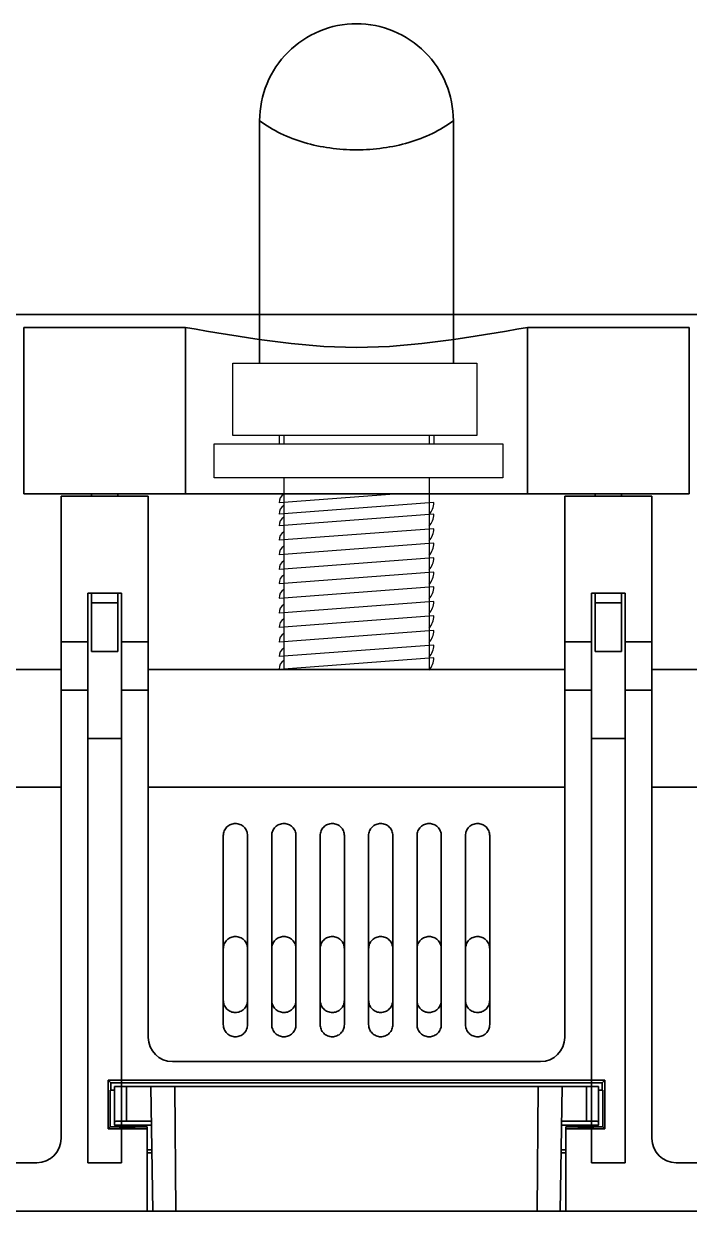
# Model space of a CAD drawing. Header units: millimetres. Extents: x 77 to 917, y 105 to 1108.
# Drawn here: x 791.04 to 818.52, y 459.72 to 508.72 of the extents above; entities that cross this region are included whole.
import ezdxf

# ---------------------------------------------------------------- set-up
doc = ezdxf.new("R2010")
doc.units = ezdxf.units.MM
doc.layers.add('3', color=3, linetype='Continuous')
doc.layers.add('4', color=133, linetype='Continuous')

msp = doc.modelspace()

# ---------------------------------------------------------------- linework, layer by layer
at = {"color": 0, "linetype": 'ByBlock', "lineweight": 35}
for p, q in [((800.779, 494.717), (800.779, 504.717)), ((808.779, 494.717), (808.779, 504.717)), ((844.779, 496.717), (764.779, 496.717)), ((832.279, 496.717), (777.279, 496.717)), ((794.525, 465.121), (815.034, 465.121)), ((794.525, 465.121), (794.629, 465.017)), ((794.525, 465.121), (794.525, 463.112)), ((814.929, 465.017), (794.629, 465.017)), ((794.629, 465.017), (794.629, 464.717)), ((815.034, 465.121), (814.929, 465.017)), ((814.929, 464.717), (814.929, 465.017)), ((815.034, 463.112), (815.034, 465.121)), ((794.612, 464.717), (794.779, 464.717)), ((794.612, 464.717), (794.612, 463.199)), ((794.779, 464.867), (814.779, 464.867)), ((794.779, 463.275), (794.779, 464.867)), ((795.279, 463.432), (795.279, 464.867)), ((796.279, 464.867), (796.369, 459.717)), ((797.279, 464.867), (797.316, 459.717)), ((812.242, 459.717), (812.279, 464.867)), ((813.189, 459.717), (813.279, 464.867)), ((814.279, 464.867), (814.279, 463.432)), ((814.779, 463.275), (814.779, 464.867)), ((814.947, 464.717), (814.779, 464.717)), ((814.947, 464.717), (814.947, 463.199)), ((794.525, 463.112), (794.612, 463.199)), ((794.525, 463.112), (796.129, 463.112)), ((794.612, 463.199), (796.129, 463.199)), ((796.129, 463.118), (795.107, 463.151)), ((795.138, 463.166), (796.129, 463.194)), ((795.138, 463.151), (795.138, 463.166)), ((796.304, 463.432), (795.279, 463.432)), ((795.279, 463.267), (796.307, 463.267)), ((796.129, 459.717), (796.129, 463.194)), ((813.251, 463.267), (814.279, 463.267)), ((814.279, 463.432), (813.254, 463.432)), ((813.429, 463.199), (814.947, 463.199)), ((813.429, 463.194), (814.421, 463.166)), ((813.429, 459.717), (813.429, 463.194)), ((814.451, 463.151), (813.429, 463.118)), ((813.429, 463.112), (815.034, 463.112)), ((814.421, 463.151), (814.421, 463.166)), ((815.034, 463.112), (814.947, 463.199)), ((796.129, 462.247), (796.313, 462.257)), ((796.313, 462.257), (796.325, 462.257)), ((813.234, 462.257), (813.246, 462.257)), ((813.246, 462.257), (813.429, 462.247))]:
    msp.add_line(p, q, dxfattribs=at)
for points, knots in [([(800.779, 504.717), (800.779, 505.237), (800.987, 506.289), (801.878, 507.618), (803.207, 508.508), (804.259, 508.717), (804.779, 508.717)], [0, 0, 0, 0, 1.560723, 3.121445, 4.682168, 6.24289, 6.24289, 6.24289, 6.24289]), ([(804.779, 508.717), (805.299, 508.717), (806.351, 508.508), (807.681, 507.618), (808.571, 506.289), (808.779, 505.237), (808.779, 504.717)], [0, 0, 0, 0, 1.560723, 3.121445, 4.682168, 6.24289, 6.24289, 6.24289, 6.24289]), ([(800.779, 504.717), (801.049, 504.514), (801.642, 504.158), (802.625, 503.786), (803.683, 503.564), (804.779, 503.491), (805.875, 503.564), (806.933, 503.786), (807.917, 504.158), (808.509, 504.514), (808.779, 504.717)], [0, 0, 0, 0, 1.012314, 2.059029, 3.140808, 4.242998, 5.345189, 6.426967, 7.473683, 8.485997, 8.485997, 8.485997, 8.485997]), ([(794.779, 463.424), (794.779, 463.429), (794.815, 463.421), (794.851, 463.432), (794.936, 463.429), (795.034, 463.432), (795.153, 463.432), (795.236, 463.432), (795.279, 463.432)], [0, 0, 0, 0, 0.0171891, 0.0671906, 0.1466767, 0.2502403, 0.3708279, 0.5002268, 0.5002268, 0.5002268, 0.5002268]), ([(795.279, 463.267), (795.236, 463.267), (795.153, 463.267), (795.034, 463.267), (794.936, 463.27), (794.851, 463.267), (794.815, 463.278), (794.779, 463.27), (794.779, 463.275)], [0, 0, 0, 0, 0.1293989, 0.2499865, 0.3535501, 0.4330362, 0.4830376, 0.5002268, 0.5002268, 0.5002268, 0.5002268]), ([(814.779, 463.424), (814.779, 463.429), (814.743, 463.421), (814.707, 463.432), (814.623, 463.429), (814.524, 463.432), (814.405, 463.432), (814.322, 463.432), (814.279, 463.432)], [0, 0, 0, 0, 0.0171891, 0.0671906, 0.1466767, 0.2502403, 0.3708279, 0.5002268, 0.5002268, 0.5002268, 0.5002268]), ([(814.779, 463.275), (814.779, 463.27), (814.743, 463.278), (814.707, 463.267), (814.623, 463.27), (814.524, 463.267), (814.405, 463.267), (814.322, 463.267), (814.279, 463.267)], [0, 0, 0, 0, 0.0171891, 0.0671906, 0.1466767, 0.2502403, 0.3708279, 0.5002268, 0.5002268, 0.5002268, 0.5002268]), ([(796.129, 462.123), (796.158, 462.123), (796.224, 462.122), (796.29, 462.121), (796.327, 462.121)], [0, 0, 0, 0, 0.0863687, 0.1979493, 0.1979493, 0.1979493, 0.1979493]), ([(813.231, 462.121), (813.269, 462.121), (813.334, 462.122), (813.4, 462.123), (813.429, 462.123)], [0, 0, 0, 0, 0.1115806, 0.1979493, 0.1979493, 0.1979493, 0.1979493])]:
    msp.add_open_spline(points, degree=3, knots=knots, dxfattribs=at)
for points in [[(795.006, 463.154), (794.986, 463.126), (795.073, 463.152), (795.107, 463.151)], [(814.553, 463.154), (814.573, 463.126), (814.485, 463.152), (814.451, 463.151)]]:
    msp.add_open_spline(points, degree=3, dxfattribs=at)
at = {"layer": '3', "color": 0, "linetype": 'ByBlock', "lineweight": 35}
for p, q in [((774.479, 496.717), (835.079, 496.717)), ((797.722, 496.181), (791.037, 496.181)), ((791.037, 496.181), (791.037, 489.317)), ((797.722, 496.181), (797.722, 489.317)), ((818.522, 496.181), (811.837, 496.181)), ((811.837, 496.181), (811.837, 489.317)), ((818.522, 496.181), (818.522, 489.317)), ((791.037, 489.317), (797.722, 489.317)), ((793.829, 489.317), (793.829, 489.217)), ((794.929, 489.317), (794.929, 489.217)), ((797.722, 489.317), (811.837, 489.317)), ((818.522, 489.317), (811.837, 489.317)), ((814.629, 489.317), (814.629, 489.217)), ((815.729, 489.317), (815.729, 489.217)), ((793.829, 485.217), (793.829, 484.817)), ((794.929, 485.217), (794.929, 484.817)), ((814.629, 485.217), (814.629, 484.817)), ((815.729, 485.217), (815.729, 484.817)), ((793.829, 484.817), (794.929, 484.817)), ((793.829, 484.817), (793.829, 482.817)), ((794.929, 484.817), (794.929, 482.817)), ((815.729, 484.817), (814.629, 484.817)), ((814.629, 484.817), (814.629, 482.817)), ((815.729, 484.817), (815.729, 482.817)), ((794.929, 482.817), (793.829, 482.817)), ((814.629, 482.817), (815.729, 482.817))]:
    msp.add_line(p, q, dxfattribs=at)
at = {"layer": '3'}
for p, q in [((799.674, 494.717), (809.755, 494.717)), ((799.674, 491.731), (799.674, 494.717)), ((809.755, 494.717), (809.755, 491.731)), ((809.755, 491.731), (799.674, 491.731)), ((801.579, 491.731), (801.579, 491.389)), ((801.779, 491.731), (801.779, 491.389)), ((807.779, 491.731), (807.779, 491.389)), ((807.979, 491.731), (807.979, 491.389)), ((801.779, 489.976), (801.779, 482.067)), ((807.779, 489.976), (807.779, 482.067)), ((806.523, 489.317), (801.579, 488.946)), ((807.979, 488.961), (801.579, 488.481)), ((807.979, 488.481), (801.579, 488.001)), ((807.979, 487.881), (801.579, 487.401)), ((807.979, 487.281), (801.579, 486.801)), ((807.979, 486.681), (801.579, 486.201)), ((807.979, 486.081), (801.579, 485.601)), ((807.979, 485.481), (801.579, 485.001)), ((807.979, 484.881), (801.579, 484.401)), ((807.979, 484.281), (801.579, 483.801)), ((807.979, 483.681), (801.579, 483.201)), ((807.979, 483.081), (801.579, 482.601)), ((807.979, 482.547), (801.579, 482.067))]:
    msp.add_line(p, q, dxfattribs=at)
msp.add_lwpolyline([(798.895, 491.389), (810.824, 491.389), (810.824, 489.976), (798.895, 489.976)], close=True, dxfattribs=at)
for centre, radius, start, end in [((801.994, 488.946), 0.414, 121.1623, 180), ((801.994, 488.481), 0.414, 121.1623, 180), ((807.286, 488.961), 0.693, 314.352, 0), ((801.994, 488.001), 0.414, 121.1623, 180), ((807.286, 488.481), 0.693, 314.352, 0), ((801.994, 487.401), 0.414, 121.1623, 180), ((807.286, 487.881), 0.693, 314.352, 0), ((801.994, 486.801), 0.414, 121.1623, 180), ((807.286, 487.281), 0.693, 314.352, 0), ((807.286, 486.681), 0.693, 314.352, 0), ((801.994, 486.201), 0.414, 121.1623, 180), ((807.286, 486.081), 0.693, 314.352, 0), ((801.994, 485.616), 0.414, 121.1623, 180), ((801.994, 485.016), 0.414, 121.1623, 180), ((807.286, 485.481), 0.693, 314.352, 0), ((801.994, 484.401), 0.414, 121.1623, 180), ((807.286, 484.881), 0.693, 314.352, 0), ((801.994, 483.801), 0.414, 121.1623, 180), ((807.286, 484.281), 0.693, 314.352, 0), ((807.286, 483.681), 0.693, 314.352, 0), ((801.994, 483.201), 0.414, 121.1623, 180), ((801.994, 482.601), 0.414, 121.1623, 180), ((807.286, 483.081), 0.693, 314.352, 0), ((801.994, 482.082), 0.414, 121.1623, 180), ((807.286, 482.547), 0.693, 314.352, 0)]:
    msp.add_arc(centre, radius, start, end, dxfattribs=at)
at = {"layer": '3', "color": 0, "linetype": 'ByBlock', "lineweight": 35}
msp.add_open_spline([(797.722, 496.181), (800.015, 495.798), (802.352, 495.362), (807.212, 495.363), (809.544, 495.798), (811.837, 496.181)], degree=3, knots=[0, 0, 0, 0, 0.5, 0.5, 1, 1, 1, 1], dxfattribs=at)
at = {"layer": '4', "color": 0, "linetype": 'ByBlock', "lineweight": 35}
for p, q in [((792.579, 489.217), (796.179, 489.217)), ((792.579, 483.217), (792.579, 489.217)), ((796.179, 483.217), (796.179, 489.217)), ((816.979, 489.217), (813.379, 489.217)), ((813.379, 483.217), (813.379, 489.217)), ((816.979, 483.217), (816.979, 489.217)), ((793.679, 485.217), (793.679, 483.217)), ((793.679, 485.217), (795.079, 485.217)), ((795.079, 485.217), (795.079, 483.217)), ((814.479, 483.217), (814.479, 485.217)), ((815.879, 485.217), (814.479, 485.217)), ((815.879, 483.217), (815.879, 485.217)), ((792.579, 483.217), (792.579, 481.217)), ((792.579, 483.217), (793.679, 483.217)), ((793.679, 483.217), (793.679, 481.217)), ((795.079, 483.217), (795.079, 481.217)), ((795.079, 483.217), (796.179, 483.217)), ((796.179, 481.217), (796.179, 483.217)), ((813.379, 483.217), (814.479, 483.217)), ((813.379, 483.217), (813.379, 481.217)), ((814.479, 483.217), (814.479, 481.217)), ((815.879, 483.217), (815.879, 481.217)), ((815.879, 483.217), (816.979, 483.217)), ((816.979, 483.217), (816.979, 481.217)), ((792.579, 481.217), (793.679, 481.217)), ((792.579, 462.717), (792.579, 481.217)), ((793.679, 461.717), (793.679, 481.217)), ((795.079, 481.217), (796.179, 481.217)), ((795.079, 481.217), (795.079, 461.717)), ((796.179, 481.217), (796.179, 466.889)), ((813.379, 481.217), (813.379, 466.889)), ((813.379, 481.217), (814.479, 481.217)), ((814.479, 481.217), (814.479, 461.717)), ((815.879, 461.717), (815.879, 481.217)), ((815.879, 481.217), (816.979, 481.217)), ((816.979, 462.717), (816.979, 481.217)), ((793.679, 479.217), (795.079, 479.217)), ((815.879, 479.217), (814.479, 479.217)), ((813.379, 477.217), (796.179, 477.217)), ((799.279, 475.217), (799.279, 467.417)), ((800.279, 467.417), (800.279, 475.217)), ((801.279, 475.217), (801.279, 467.417)), ((802.279, 467.417), (802.279, 475.217)), ((803.279, 475.217), (803.279, 467.417)), ((804.279, 467.417), (804.279, 475.217)), ((805.279, 467.417), (805.279, 475.217)), ((806.279, 475.217), (806.279, 467.417)), ((807.279, 467.417), (807.279, 475.217)), ((808.279, 475.217), (808.279, 467.417)), ((809.279, 467.417), (809.279, 475.217)), ((810.279, 475.217), (810.279, 467.417)), ((797.179, 465.889), (812.379, 465.889)), ((776.379, 461.717), (791.579, 461.717)), ((795.079, 461.717), (793.679, 461.717)), ((814.479, 461.717), (815.879, 461.717)), ((833.179, 461.717), (817.979, 461.717)), ((836.179, 459.717), (773.379, 459.717))]:
    msp.add_line(p, q, dxfattribs=at)
at = {"layer": '4', "color": 0, "linetype": 'ByBlock', "lineweight": 35, "extrusion": (0, 0, -1)}
for centre, start, end in [((-797.179, 466.889), 270, 0), ((-812.379, 466.889), 180, 270), ((-791.579, 462.717), 180, 270), ((-817.979, 462.717), 270, 0)]:
    msp.add_arc(centre, 1, start, end, dxfattribs=at)
at = {"layer": '4', "color": 0, "linetype": 'ByBlock', "lineweight": 35}
for points in [[(775.379, 482.067), (780.995, 482.067), (786.963, 482.067), (792.579, 482.067)], [(834.179, 482.067), (828.563, 482.067), (822.595, 482.067), (816.979, 482.067)], [(792.579, 477.217), (786.963, 477.217), (780.995, 477.217), (775.379, 477.217)], [(816.979, 477.217), (822.595, 477.217), (828.563, 477.217), (834.179, 477.217)]]:
    msp.add_rational_spline(points, [1, 0.960635087259, 0.960635087259, 1], degree=3, dxfattribs=at)
msp.add_open_spline([(796.179, 482.067), (801.738, 482.067), (807.82, 482.067), (813.379, 482.067)], degree=3, dxfattribs=at)
for points, knots in [([(800.279, 475.217), (800.279, 475.25), (800.276, 475.283), (800.263, 475.348), (800.253, 475.38), (800.227, 475.441), (800.212, 475.47), (800.175, 475.524), (800.154, 475.55), (800.084, 475.618), (800.028, 475.655), (799.938, 475.692), (799.907, 475.701), (799.843, 475.714), (799.811, 475.717), (799.746, 475.717), (799.714, 475.713), (799.65, 475.701), (799.619, 475.692), (799.559, 475.667), (799.53, 475.652), (799.476, 475.616), (799.451, 475.595), (799.381, 475.526), (799.344, 475.471), (799.305, 475.38), (799.296, 475.348), (799.283, 475.284), (799.279, 475.25), (799.279, 475.217)], [0, 0, 0, 0, 0.0625, 0.0625, 0.125, 0.125, 0.1875, 0.1875, 0.25, 0.25, 0.375, 0.375, 0.4375, 0.4375, 0.5, 0.5, 0.5625, 0.5625, 0.625, 0.625, 0.6875, 0.6875, 0.75, 0.75, 0.875, 0.875, 0.9375, 0.9375, 1, 1, 1, 1]), ([(802.279, 475.217), (802.279, 475.25), (802.276, 475.282), (802.263, 475.347), (802.253, 475.378), (802.228, 475.439), (802.213, 475.468), (802.176, 475.522), (802.155, 475.548), (802.086, 475.617), (802.03, 475.654), (801.91, 475.704), (801.844, 475.717), (801.747, 475.717), (801.714, 475.713), (801.65, 475.701), (801.619, 475.691), (801.558, 475.666), (801.529, 475.651), (801.475, 475.615), (801.45, 475.594), (801.403, 475.548), (801.382, 475.523), (801.346, 475.468), (801.33, 475.439), (801.305, 475.379), (801.295, 475.347), (801.283, 475.283), (801.279, 475.25), (801.279, 475.217)], [0, 0, 0, 0, 0.0625, 0.0625, 0.125, 0.125, 0.1875, 0.1875, 0.25, 0.25, 0.375, 0.375, 0.5, 0.5, 0.5625, 0.5625, 0.625, 0.625, 0.6875, 0.6875, 0.75, 0.75, 0.8125, 0.8125, 0.875, 0.875, 0.9375, 0.9375, 1, 1, 1, 1]), ([(804.279, 475.217), (804.279, 475.25), (804.276, 475.282), (804.263, 475.346), (804.254, 475.378), (804.229, 475.438), (804.213, 475.467), (804.177, 475.522), (804.156, 475.547), (804.087, 475.616), (804.031, 475.654), (803.91, 475.704), (803.845, 475.717), (803.747, 475.717), (803.714, 475.713), (803.65, 475.701), (803.618, 475.691), (803.558, 475.666), (803.529, 475.651), (803.475, 475.614), (803.449, 475.594), (803.403, 475.547), (803.382, 475.522), (803.346, 475.468), (803.33, 475.439), (803.305, 475.378), (803.295, 475.347), (803.283, 475.283), (803.279, 475.25), (803.279, 475.217)], [0, 0, 0, 0, 0.0625, 0.0625, 0.125, 0.125, 0.1875, 0.1875, 0.25, 0.25, 0.375, 0.375, 0.5, 0.5, 0.5625, 0.5625, 0.625, 0.625, 0.6875, 0.6875, 0.75, 0.75, 0.8125, 0.8125, 0.875, 0.875, 0.9375, 0.9375, 1, 1, 1, 1]), ([(805.279, 475.217), (805.279, 475.25), (805.282, 475.282), (805.295, 475.346), (805.305, 475.378), (805.33, 475.438), (805.345, 475.467), (805.382, 475.522), (805.403, 475.547), (805.472, 475.616), (805.528, 475.654), (805.648, 475.704), (805.714, 475.717), (805.812, 475.717), (805.845, 475.713), (805.909, 475.701), (805.94, 475.691), (806, 475.666), (806.03, 475.651), (806.084, 475.614), (806.109, 475.594), (806.156, 475.547), (806.177, 475.522), (806.213, 475.468), (806.228, 475.439), (806.254, 475.378), (806.263, 475.347), (806.276, 475.283), (806.279, 475.25), (806.279, 475.217)], [0, 0, 0, 0, 0.0625, 0.0625, 0.125, 0.125, 0.1875, 0.1875, 0.25, 0.25, 0.375, 0.375, 0.5, 0.5, 0.5625, 0.5625, 0.625, 0.625, 0.6875, 0.6875, 0.75, 0.75, 0.8125, 0.8125, 0.875, 0.875, 0.9375, 0.9375, 1, 1, 1, 1]), ([(807.279, 475.217), (807.279, 475.25), (807.283, 475.282), (807.295, 475.347), (807.305, 475.378), (807.33, 475.439), (807.346, 475.468), (807.382, 475.522), (807.403, 475.548), (807.473, 475.617), (807.529, 475.654), (807.649, 475.704), (807.714, 475.717), (807.812, 475.717), (807.845, 475.713), (807.909, 475.701), (807.94, 475.691), (808, 475.666), (808.029, 475.651), (808.083, 475.615), (808.109, 475.594), (808.155, 475.548), (808.176, 475.523), (808.212, 475.468), (808.228, 475.439), (808.253, 475.379), (808.263, 475.347), (808.276, 475.283), (808.279, 475.25), (808.279, 475.217)], [0, 0, 0, 0, 0.0625, 0.0625, 0.125, 0.125, 0.1875, 0.1875, 0.25, 0.25, 0.375, 0.375, 0.5, 0.5, 0.5625, 0.5625, 0.625, 0.625, 0.6875, 0.6875, 0.75, 0.75, 0.8125, 0.8125, 0.875, 0.875, 0.9375, 0.9375, 1, 1, 1, 1]), ([(809.279, 475.217), (809.279, 475.25), (809.283, 475.283), (809.296, 475.348), (809.305, 475.38), (809.331, 475.441), (809.347, 475.47), (809.384, 475.524), (809.405, 475.55), (809.475, 475.618), (809.531, 475.655), (809.62, 475.692), (809.652, 475.701), (809.716, 475.714), (809.748, 475.717), (809.812, 475.717), (809.845, 475.713), (809.908, 475.701), (809.939, 475.692), (809.999, 475.667), (810.028, 475.652), (810.082, 475.616), (810.107, 475.595), (810.177, 475.526), (810.215, 475.471), (810.253, 475.38), (810.263, 475.348), (810.276, 475.284), (810.279, 475.25), (810.279, 475.217)], [0, 0, 0, 0, 0.0625, 0.0625, 0.125, 0.125, 0.1875, 0.1875, 0.25, 0.25, 0.375, 0.375, 0.4375, 0.4375, 0.5, 0.5, 0.5625, 0.5625, 0.625, 0.625, 0.6875, 0.6875, 0.75, 0.75, 0.875, 0.875, 0.9375, 0.9375, 1, 1, 1, 1]), ([(799.279, 470.554), (799.279, 470.587), (799.283, 470.62), (799.296, 470.685), (799.305, 470.717), (799.331, 470.778), (799.347, 470.806), (799.384, 470.861), (799.405, 470.886), (799.474, 470.955), (799.53, 470.992), (799.619, 471.028), (799.651, 471.038), (799.714, 471.05), (799.746, 471.053), (799.81, 471.054), (799.843, 471.05), (799.907, 471.038), (799.937, 471.029), (799.998, 471.004), (800.027, 470.989), (800.081, 470.953), (800.106, 470.933), (800.154, 470.887), (800.175, 470.861), (800.211, 470.807), (800.227, 470.778), (800.253, 470.717), (800.263, 470.685), (800.276, 470.62), (800.279, 470.587), (800.279, 470.554)], [0, 0, 0, 0, 0.0625, 0.0625, 0.125, 0.125, 0.1875, 0.1875, 0.25, 0.25, 0.375, 0.375, 0.4375, 0.4375, 0.5, 0.5, 0.5625, 0.5625, 0.625, 0.625, 0.6875, 0.6875, 0.75, 0.75, 0.8125, 0.8125, 0.875, 0.875, 0.9375, 0.9375, 1, 1, 1, 1]), ([(801.279, 470.554), (801.279, 470.587), (801.283, 470.619), (801.295, 470.683), (801.305, 470.715), (801.33, 470.776), (801.346, 470.805), (801.382, 470.859), (801.403, 470.885), (801.473, 470.954), (801.528, 470.991), (801.618, 471.028), (801.65, 471.038), (801.714, 471.05), (801.746, 471.053), (801.811, 471.054), (801.844, 471.05), (801.908, 471.038), (801.939, 471.028), (801.999, 471.004), (802.029, 470.988), (802.083, 470.952), (802.108, 470.932), (802.155, 470.885), (802.176, 470.86), (802.212, 470.806), (802.228, 470.776), (802.253, 470.716), (802.263, 470.684), (802.276, 470.62), (802.279, 470.587), (802.279, 470.554)], [0, 0, 0, 0, 0.0625, 0.0625, 0.125, 0.125, 0.1875, 0.1875, 0.25, 0.25, 0.375, 0.375, 0.4375, 0.4375, 0.5, 0.5, 0.5625, 0.5625, 0.625, 0.625, 0.6875, 0.6875, 0.75, 0.75, 0.8125, 0.8125, 0.875, 0.875, 0.9375, 0.9375, 1, 1, 1, 1]), ([(803.279, 470.554), (803.279, 470.587), (803.283, 470.619), (803.295, 470.683), (803.305, 470.715), (803.33, 470.775), (803.345, 470.804), (803.382, 470.858), (803.403, 470.884), (803.472, 470.953), (803.527, 470.99), (803.648, 471.04), (803.713, 471.053), (803.811, 471.054), (803.844, 471.05), (803.908, 471.038), (803.94, 471.028), (804, 471.003), (804.029, 470.988), (804.084, 470.951), (804.109, 470.931), (804.156, 470.884), (804.176, 470.859), (804.213, 470.805), (804.228, 470.776), (804.254, 470.715), (804.263, 470.684), (804.276, 470.62), (804.279, 470.587), (804.279, 470.554)], [0, 0, 0, 0, 0.0625, 0.0625, 0.125, 0.125, 0.1875, 0.1875, 0.25, 0.25, 0.375, 0.375, 0.5, 0.5, 0.5625, 0.5625, 0.625, 0.625, 0.6875, 0.6875, 0.75, 0.75, 0.8125, 0.8125, 0.875, 0.875, 0.9375, 0.9375, 1, 1, 1, 1]), ([(806.279, 470.554), (806.279, 470.587), (806.276, 470.619), (806.263, 470.683), (806.254, 470.715), (806.229, 470.775), (806.213, 470.804), (806.177, 470.858), (806.156, 470.884), (806.087, 470.953), (806.031, 470.99), (805.911, 471.04), (805.845, 471.053), (805.747, 471.054), (805.714, 471.05), (805.65, 471.038), (805.619, 471.028), (805.558, 471.003), (805.529, 470.988), (805.475, 470.951), (805.45, 470.931), (805.403, 470.884), (805.382, 470.859), (805.346, 470.805), (805.33, 470.776), (805.305, 470.715), (805.295, 470.684), (805.283, 470.62), (805.279, 470.587), (805.279, 470.554)], [0, 0, 0, 0, 0.0625, 0.0625, 0.125, 0.125, 0.1875, 0.1875, 0.25, 0.25, 0.375, 0.375, 0.5, 0.5, 0.5625, 0.5625, 0.625, 0.625, 0.6875, 0.6875, 0.75, 0.75, 0.8125, 0.8125, 0.875, 0.875, 0.9375, 0.9375, 1, 1, 1, 1]), ([(808.279, 470.554), (808.279, 470.587), (808.276, 470.619), (808.263, 470.683), (808.253, 470.715), (808.228, 470.776), (808.213, 470.805), (808.176, 470.859), (808.155, 470.885), (808.086, 470.954), (808.03, 470.991), (807.94, 471.028), (807.909, 471.038), (807.845, 471.05), (807.813, 471.053), (807.748, 471.054), (807.715, 471.05), (807.651, 471.038), (807.62, 471.028), (807.559, 471.004), (807.53, 470.988), (807.476, 470.952), (807.45, 470.932), (807.403, 470.885), (807.383, 470.86), (807.346, 470.806), (807.33, 470.776), (807.305, 470.716), (807.296, 470.684), (807.283, 470.62), (807.279, 470.587), (807.279, 470.554)], [0, 0, 0, 0, 0.0625, 0.0625, 0.125, 0.125, 0.1875, 0.1875, 0.25, 0.25, 0.375, 0.375, 0.4375, 0.4375, 0.5, 0.5, 0.5625, 0.5625, 0.625, 0.625, 0.6875, 0.6875, 0.75, 0.75, 0.8125, 0.8125, 0.875, 0.875, 0.9375, 0.9375, 1, 1, 1, 1]), ([(810.279, 470.554), (810.279, 470.587), (810.276, 470.62), (810.263, 470.685), (810.253, 470.717), (810.227, 470.778), (810.212, 470.806), (810.175, 470.861), (810.154, 470.886), (810.084, 470.955), (810.029, 470.992), (809.939, 471.028), (809.908, 471.038), (809.844, 471.05), (809.812, 471.053), (809.748, 471.054), (809.715, 471.05), (809.652, 471.038), (809.621, 471.029), (809.561, 471.004), (809.532, 470.989), (809.477, 470.953), (809.452, 470.933), (809.405, 470.887), (809.384, 470.861), (809.347, 470.807), (809.331, 470.778), (809.306, 470.717), (809.296, 470.685), (809.283, 470.62), (809.279, 470.587), (809.279, 470.554)], [0, 0, 0, 0, 0.0625, 0.0625, 0.125, 0.125, 0.1875, 0.1875, 0.25, 0.25, 0.375, 0.375, 0.4375, 0.4375, 0.5, 0.5, 0.5625, 0.5625, 0.625, 0.625, 0.6875, 0.6875, 0.75, 0.75, 0.8125, 0.8125, 0.875, 0.875, 0.9375, 0.9375, 1, 1, 1, 1]), ([(799.279, 468.417), (799.279, 468.384), (799.283, 468.351), (799.296, 468.286), (799.305, 468.254), (799.331, 468.193), (799.347, 468.164), (799.384, 468.11), (799.405, 468.084), (799.474, 468.016), (799.53, 467.979), (799.619, 467.942), (799.651, 467.933), (799.714, 467.92), (799.746, 467.917), (799.81, 467.917), (799.843, 467.92), (799.906, 467.932), (799.937, 467.942), (799.998, 467.966), (800.027, 467.981), (800.081, 468.017), (800.106, 468.037), (800.153, 468.084), (800.175, 468.109), (800.211, 468.163), (800.227, 468.193), (800.253, 468.254), (800.263, 468.285), (800.276, 468.35), (800.279, 468.384), (800.279, 468.417)], [0, 0, 0, 0, 0.0625, 0.0625, 0.125, 0.125, 0.1875, 0.1875, 0.25, 0.25, 0.375, 0.375, 0.4375, 0.4375, 0.5, 0.5, 0.5625, 0.5625, 0.625, 0.625, 0.6875, 0.6875, 0.75, 0.75, 0.8125, 0.8125, 0.875, 0.875, 0.9375, 0.9375, 1, 1, 1, 1]), ([(801.279, 468.417), (801.279, 468.384), (801.283, 468.351), (801.295, 468.287), (801.305, 468.255), (801.33, 468.195), (801.346, 468.166), (801.382, 468.111), (801.403, 468.086), (801.473, 468.017), (801.528, 467.98), (801.648, 467.93), (801.714, 467.917), (801.811, 467.917), (801.844, 467.92), (801.908, 467.933), (801.939, 467.942), (801.999, 467.967), (802.029, 467.982), (802.083, 468.018), (802.108, 468.039), (802.155, 468.086), (802.176, 468.111), (802.212, 468.165), (802.228, 468.194), (802.253, 468.255), (802.263, 468.286), (802.276, 468.351), (802.279, 468.384), (802.279, 468.417)], [0, 0, 0, 0, 0.0625, 0.0625, 0.125, 0.125, 0.1875, 0.1875, 0.25, 0.25, 0.375, 0.375, 0.5, 0.5, 0.5625, 0.5625, 0.625, 0.625, 0.6875, 0.6875, 0.75, 0.75, 0.8125, 0.8125, 0.875, 0.875, 0.9375, 0.9375, 1, 1, 1, 1]), ([(803.279, 468.417), (803.279, 468.384), (803.282, 468.351), (803.295, 468.288), (803.305, 468.256), (803.33, 468.195), (803.345, 468.167), (803.382, 468.112), (803.403, 468.086), (803.472, 468.017), (803.528, 467.98), (803.648, 467.93), (803.714, 467.917), (803.811, 467.917), (803.844, 467.92), (803.909, 467.933), (803.94, 467.942), (804, 467.967), (804.03, 467.983), (804.084, 468.019), (804.109, 468.04), (804.156, 468.086), (804.177, 468.112), (804.213, 468.166), (804.228, 468.195), (804.254, 468.256), (804.263, 468.287), (804.276, 468.351), (804.279, 468.384), (804.279, 468.417)], [0, 0, 0, 0, 0.0625, 0.0625, 0.125, 0.125, 0.1875, 0.1875, 0.25, 0.25, 0.375, 0.375, 0.5, 0.5, 0.5625, 0.5625, 0.625, 0.625, 0.6875, 0.6875, 0.75, 0.75, 0.8125, 0.8125, 0.875, 0.875, 0.9375, 0.9375, 1, 1, 1, 1]), ([(806.279, 468.417), (806.279, 468.384), (806.276, 468.351), (806.263, 468.288), (806.254, 468.256), (806.229, 468.195), (806.213, 468.167), (806.177, 468.112), (806.156, 468.086), (806.087, 468.017), (806.031, 467.98), (805.911, 467.93), (805.845, 467.917), (805.747, 467.917), (805.714, 467.92), (805.65, 467.933), (805.619, 467.942), (805.558, 467.967), (805.529, 467.983), (805.475, 468.019), (805.449, 468.04), (805.403, 468.086), (805.382, 468.112), (805.346, 468.166), (805.33, 468.195), (805.305, 468.256), (805.295, 468.287), (805.283, 468.351), (805.279, 468.384), (805.279, 468.417)], [0, 0, 0, 0, 0.0625, 0.0625, 0.125, 0.125, 0.1875, 0.1875, 0.25, 0.25, 0.375, 0.375, 0.5, 0.5, 0.5625, 0.5625, 0.625, 0.625, 0.6875, 0.6875, 0.75, 0.75, 0.8125, 0.8125, 0.875, 0.875, 0.9375, 0.9375, 1, 1, 1, 1]), ([(808.279, 468.417), (808.279, 468.384), (808.276, 468.351), (808.263, 468.287), (808.253, 468.255), (808.228, 468.195), (808.213, 468.166), (808.176, 468.111), (808.155, 468.086), (808.086, 468.017), (808.03, 467.98), (807.91, 467.93), (807.845, 467.917), (807.748, 467.917), (807.715, 467.92), (807.651, 467.933), (807.62, 467.942), (807.559, 467.967), (807.53, 467.982), (807.476, 468.018), (807.45, 468.039), (807.403, 468.086), (807.383, 468.111), (807.346, 468.165), (807.33, 468.194), (807.305, 468.255), (807.296, 468.286), (807.283, 468.351), (807.279, 468.384), (807.279, 468.417)], [0, 0, 0, 0, 0.0625, 0.0625, 0.125, 0.125, 0.1875, 0.1875, 0.25, 0.25, 0.375, 0.375, 0.5, 0.5, 0.5625, 0.5625, 0.625, 0.625, 0.6875, 0.6875, 0.75, 0.75, 0.8125, 0.8125, 0.875, 0.875, 0.9375, 0.9375, 1, 1, 1, 1]), ([(810.279, 468.417), (810.279, 468.384), (810.276, 468.351), (810.263, 468.286), (810.253, 468.254), (810.227, 468.193), (810.212, 468.164), (810.175, 468.11), (810.154, 468.084), (810.084, 468.016), (810.029, 467.979), (809.939, 467.942), (809.908, 467.933), (809.845, 467.92), (809.813, 467.917), (809.748, 467.917), (809.715, 467.92), (809.652, 467.932), (809.621, 467.942), (809.561, 467.966), (809.532, 467.981), (809.477, 468.017), (809.452, 468.037), (809.405, 468.084), (809.384, 468.109), (809.347, 468.163), (809.331, 468.193), (809.305, 468.254), (809.296, 468.285), (809.283, 468.35), (809.279, 468.384), (809.279, 468.417)], [0, 0, 0, 0, 0.0625, 0.0625, 0.125, 0.125, 0.1875, 0.1875, 0.25, 0.25, 0.375, 0.375, 0.4375, 0.4375, 0.5, 0.5, 0.5625, 0.5625, 0.625, 0.625, 0.6875, 0.6875, 0.75, 0.75, 0.8125, 0.8125, 0.875, 0.875, 0.9375, 0.9375, 1, 1, 1, 1]), ([(799.279, 467.417), (799.279, 467.384), (799.283, 467.351), (799.296, 467.286), (799.305, 467.254), (799.331, 467.193), (799.347, 467.164), (799.383, 467.11), (799.405, 467.084), (799.474, 467.016), (799.53, 466.979), (799.619, 466.942), (799.65, 466.933), (799.714, 466.92), (799.746, 466.917), (799.81, 466.917), (799.843, 466.92), (799.907, 466.932), (799.938, 466.942), (799.998, 466.966), (800.027, 466.982), (800.081, 467.017), (800.107, 467.038), (800.154, 467.084), (800.175, 467.109), (800.211, 467.164), (800.227, 467.193), (800.253, 467.254), (800.263, 467.285), (800.276, 467.35), (800.279, 467.384), (800.279, 467.417)], [0, 0, 0, 0, 0.0625, 0.0625, 0.125, 0.125, 0.1875, 0.1875, 0.25, 0.25, 0.375, 0.375, 0.4375, 0.4375, 0.5, 0.5, 0.5625, 0.5625, 0.625, 0.625, 0.6875, 0.6875, 0.75, 0.75, 0.8125, 0.8125, 0.875, 0.875, 0.9375, 0.9375, 1, 1, 1, 1]), ([(801.279, 467.417), (801.279, 467.384), (801.283, 467.351), (801.295, 467.287), (801.305, 467.255), (801.33, 467.195), (801.346, 467.166), (801.382, 467.111), (801.403, 467.086), (801.473, 467.017), (801.528, 466.98), (801.648, 466.93), (801.714, 466.917), (801.811, 466.917), (801.844, 466.92), (801.908, 466.933), (801.939, 466.942), (801.999, 466.967), (802.029, 466.982), (802.083, 467.018), (802.108, 467.039), (802.155, 467.086), (802.176, 467.111), (802.212, 467.165), (802.228, 467.194), (802.253, 467.255), (802.263, 467.286), (802.276, 467.351), (802.279, 467.384), (802.279, 467.417)], [0, 0, 0, 0, 0.0625, 0.0625, 0.125, 0.125, 0.1875, 0.1875, 0.25, 0.25, 0.375, 0.375, 0.5, 0.5, 0.5625, 0.5625, 0.625, 0.625, 0.6875, 0.6875, 0.75, 0.75, 0.8125, 0.8125, 0.875, 0.875, 0.9375, 0.9375, 1, 1, 1, 1]), ([(803.279, 467.417), (803.279, 467.384), (803.282, 467.351), (803.295, 467.288), (803.305, 467.256), (803.33, 467.195), (803.345, 467.167), (803.382, 467.112), (803.403, 467.086), (803.472, 467.017), (803.528, 466.98), (803.648, 466.93), (803.714, 466.917), (803.811, 466.917), (803.844, 466.92), (803.909, 466.933), (803.94, 466.942), (804, 466.967), (804.03, 466.983), (804.084, 467.019), (804.109, 467.04), (804.156, 467.086), (804.177, 467.112), (804.213, 467.166), (804.228, 467.195), (804.254, 467.256), (804.263, 467.287), (804.276, 467.351), (804.279, 467.384), (804.279, 467.417)], [0, 0, 0, 0, 0.0625, 0.0625, 0.125, 0.125, 0.1875, 0.1875, 0.25, 0.25, 0.375, 0.375, 0.5, 0.5, 0.5625, 0.5625, 0.625, 0.625, 0.6875, 0.6875, 0.75, 0.75, 0.8125, 0.8125, 0.875, 0.875, 0.9375, 0.9375, 1, 1, 1, 1]), ([(806.279, 467.417), (806.279, 467.384), (806.276, 467.351), (806.263, 467.288), (806.254, 467.256), (806.229, 467.195), (806.213, 467.167), (806.177, 467.112), (806.156, 467.086), (806.087, 467.017), (806.031, 466.98), (805.911, 466.93), (805.845, 466.917), (805.747, 466.917), (805.714, 466.92), (805.65, 466.933), (805.619, 466.942), (805.558, 466.967), (805.529, 466.983), (805.475, 467.019), (805.449, 467.04), (805.403, 467.086), (805.382, 467.112), (805.346, 467.166), (805.33, 467.195), (805.305, 467.256), (805.295, 467.287), (805.283, 467.351), (805.279, 467.384), (805.279, 467.417)], [0, 0, 0, 0, 0.0625, 0.0625, 0.125, 0.125, 0.1875, 0.1875, 0.25, 0.25, 0.375, 0.375, 0.5, 0.5, 0.5625, 0.5625, 0.625, 0.625, 0.6875, 0.6875, 0.75, 0.75, 0.8125, 0.8125, 0.875, 0.875, 0.9375, 0.9375, 1, 1, 1, 1]), ([(808.279, 467.417), (808.279, 467.384), (808.276, 467.351), (808.263, 467.287), (808.253, 467.255), (808.228, 467.195), (808.213, 467.166), (808.176, 467.111), (808.155, 467.086), (808.086, 467.017), (808.03, 466.98), (807.91, 466.93), (807.845, 466.917), (807.748, 466.917), (807.715, 466.92), (807.651, 466.933), (807.62, 466.942), (807.559, 466.967), (807.53, 466.982), (807.476, 467.018), (807.45, 467.039), (807.403, 467.086), (807.383, 467.111), (807.346, 467.165), (807.33, 467.194), (807.305, 467.255), (807.296, 467.286), (807.283, 467.351), (807.279, 467.384), (807.279, 467.417)], [0, 0, 0, 0, 0.0625, 0.0625, 0.125, 0.125, 0.1875, 0.1875, 0.25, 0.25, 0.375, 0.375, 0.5, 0.5, 0.5625, 0.5625, 0.625, 0.625, 0.6875, 0.6875, 0.75, 0.75, 0.8125, 0.8125, 0.875, 0.875, 0.9375, 0.9375, 1, 1, 1, 1]), ([(810.279, 467.417), (810.279, 467.384), (810.276, 467.351), (810.263, 467.286), (810.253, 467.254), (810.228, 467.193), (810.212, 467.164), (810.175, 467.11), (810.154, 467.084), (810.085, 467.016), (810.029, 466.979), (809.939, 466.942), (809.908, 466.933), (809.845, 466.92), (809.813, 466.917), (809.748, 466.917), (809.715, 466.92), (809.652, 466.932), (809.621, 466.942), (809.561, 466.966), (809.531, 466.982), (809.477, 467.017), (809.452, 467.038), (809.405, 467.084), (809.384, 467.109), (809.347, 467.164), (809.331, 467.193), (809.305, 467.254), (809.296, 467.285), (809.283, 467.35), (809.279, 467.384), (809.279, 467.417)], [0, 0, 0, 0, 0.0625, 0.0625, 0.125, 0.125, 0.1875, 0.1875, 0.25, 0.25, 0.375, 0.375, 0.4375, 0.4375, 0.5, 0.5, 0.5625, 0.5625, 0.625, 0.625, 0.6875, 0.6875, 0.75, 0.75, 0.8125, 0.8125, 0.875, 0.875, 0.9375, 0.9375, 1, 1, 1, 1])]:
    msp.add_open_spline(points, degree=3, knots=knots, dxfattribs=at)

doc.saveas('drawing.dxf')
